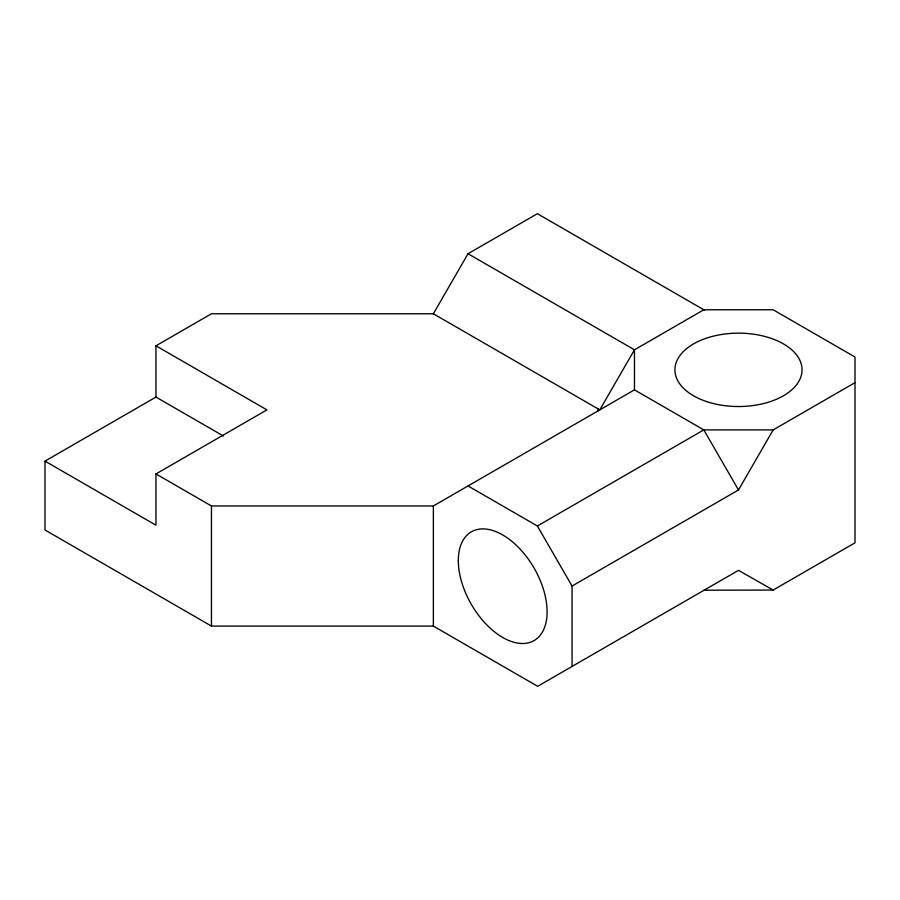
<?xml version="1.0" encoding="UTF-8"?>
<svg xmlns="http://www.w3.org/2000/svg" width="900" height="900" viewBox="0 0 900 900"><rect width="100%" height="100%" fill="white"/><g stroke="black" fill="none" stroke-linecap="round" stroke-linejoin="round"><path stroke-width="1.35" d="M598.185 410.805L598.185 408.949M433.361 313.785L599.794 409.882L634.466 349.819L703.822 309.78L773.168 309.78L855 357.03L855 542.812L773.168 590.051L738.495 570.352L537.66 686.306L433.361 626.085L211.444 626.085L45 529.999L45 461.126L155.959 397.069L155.959 345.814L211.444 313.785L433.361 313.785L468.034 253.732L537.379 213.694L704.475 310.162M572.051 666.45L572.051 586.046L738.495 489.96L773.168 429.896L855 382.657M45 461.126L155.959 525.195L155.959 473.94L266.918 409.882L155.959 345.814M155.959 473.94L211.444 505.969L433.361 505.969L634.466 389.858L703.822 429.896L773.168 429.896M468.034 485.955L537.379 525.994L703.822 429.896L738.495 489.96M704.092 590.22L773.168 590.051M468.034 253.732L634.466 349.819L634.466 389.858M155.959 397.069L223.504 436.061M537.379 525.994L572.051 586.046M433.361 505.969L433.361 626.085M211.444 505.969L211.444 626.085M458.325 560.587A62.764 36.236 60 0 0 524.903 643.41A62.764 36.236 60 0 0 524.903 554.636A62.764 36.236 60 0 0 458.325 560.587M706.714 401.614A63.551 36.686 0 0 0 802.046 369.844A63.551 36.686 0 0 0 706.714 338.062A63.551 36.686 0 0 0 706.714 401.614"/></g></svg>
